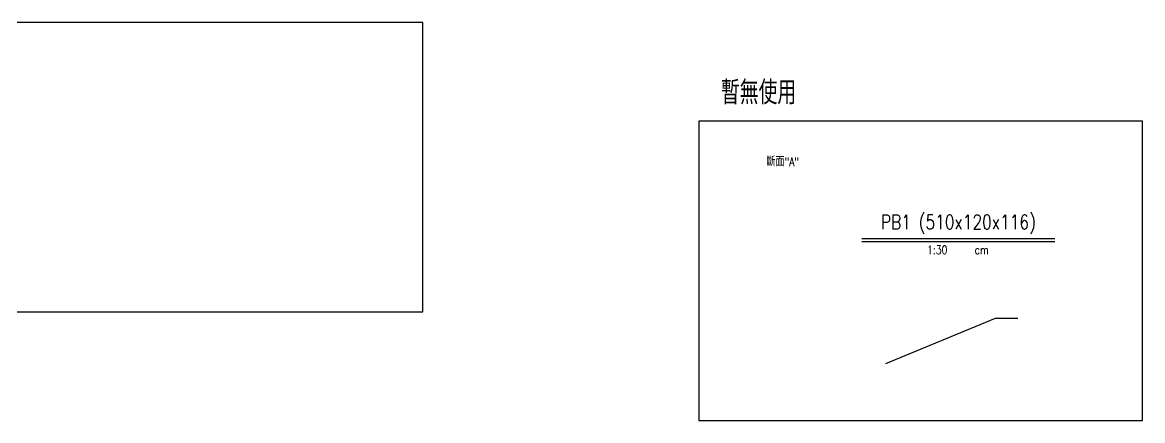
# Model space of a CAD drawing. Extents: x -4754 to 8167, y -19960 to 3942.
# Drawn here: x -2794 to -1605, y 3477 to 3900 of the extents above; entities that cross this region are included whole.
import ezdxf
from ezdxf.enums import TextEntityAlignment as Align

# ---------------------------------------------------------------- set-up
doc = ezdxf.new("R2010")
doc.units = 0
doc.header["$LTSCALE"] = 3
doc.layers.get('0').update_dxf_attribs({"linetype": 'CONTINUOUS'})
doc.layers.add('HB_TXT_CTEXT', color=2, linetype='CONTINUOUS')
doc.layers.add('RCAD.PARM.Treatle', color=2, linetype='CONTINUOUS')
doc.styles.get("Standard").update_dxf_attribs({"font": 'ROMANS.shx', "width": 0.8, "bigfont": 'chineset.shx'})

# ---------------------------------------------------------------- blocks, each defined once
blk = doc.blocks.new('beam_title')
at = {"layer": 'HB_TXT_CTEXT', "color": 3, "linetype": 'Continuous'}
blk.add_line((-102.5, 3), (102.5, 3), dxfattribs=at)
at = {"layer": 'HB_TXT_CTEXT', "color": 1, "linetype": 'Continuous'}
blk.add_line((-102.5, 0), (102.5, 0), dxfattribs=at)
at = {"color": 3, "linetype": 'Continuous', "width": 0.8}
blk.add_attdef('A', text='', height=15, dxfattribs=at).set_placement((0, 19.5), align=Align.MIDDLE)
at = {"color": 2, "linetype": 'Continuous', "width": 0.8}
for tag, p in [('1:30', (-22.4, -9)), ('CM', (24.8, -9))]:
    blk.add_attdef(tag, text='', height=9, dxfattribs=at).set_placement(p, align=Align.MIDDLE)

msp = doc.modelspace()

# ---------------------------------------------------------------- linework, layer by layer
at = {"linetype": 'Continuous'}
msp.add_lwpolyline([(-4251.563, 3900.222), (-4251.563, 3592.771), (-2369.433, 3592.771), (-2369.433, 3900.222)], close=True, dxfattribs=at)
at = {"color": 0, "linetype": 'Continuous'}
msp.add_lwpolyline([(-2076.267, 3795.152), (-2076.267, 3477.063), (-1604.961, 3477.063), (-1604.961, 3795.152)], close=True, dxfattribs=at)
at = {"layer": 'RCAD.PARM.Treatle', "color": 4, "linetype": 'Continuous'}
msp.add_lwpolyline([(-1877.505, 3537.904), (-1761.278, 3585.793), (-1737.494, 3585.793)], dxfattribs=at)

# ---------------------------------------------------------------- block references
at = {"color": 0, "linetype": 'Continuous'}
ref = msp.add_blockref('beam_title', (-1800.599, 3667.522), dxfattribs=at)
ref.add_attrib('A', 'PB1 (510x120x116)', dxfattribs={"color": 0, "linetype": 'Continuous', "height": 15, "width": 0.8}).set_placement((-1800.601, 3687.02), align=Align.MIDDLE)
ref.add_attrib('1:30', '1:30', dxfattribs={"color": 0, "linetype": 'Continuous', "height": 9, "width": 0.8}).set_placement((-1823.034, 3658.519), align=Align.MIDDLE)
ref.add_attrib('CM', 'cm', dxfattribs={"color": 0, "linetype": 'Continuous', "height": 9, "width": 0.8}).set_placement((-1775.761, 3658.52), align=Align.MIDDLE)

# ---------------------------------------------------------------- texts
at = {"color": 0, "linetype": 'Continuous', "insert": (-2052.714, 3838.126), "char_height": 25, "width": 191.4764, "attachment_point": 1}
msp.add_mtext('{暫無使用}', dxfattribs=at)
at = {"layer": 'HB_TXT_CTEXT', "linetype": 'Continuous', "width": 0.8}
msp.add_text('斷面"A"', height=9, dxfattribs=at).set_placement((-2004.538, 3752.009), align=Align.MIDDLE_LEFT)

doc.saveas('drawing.dxf')
